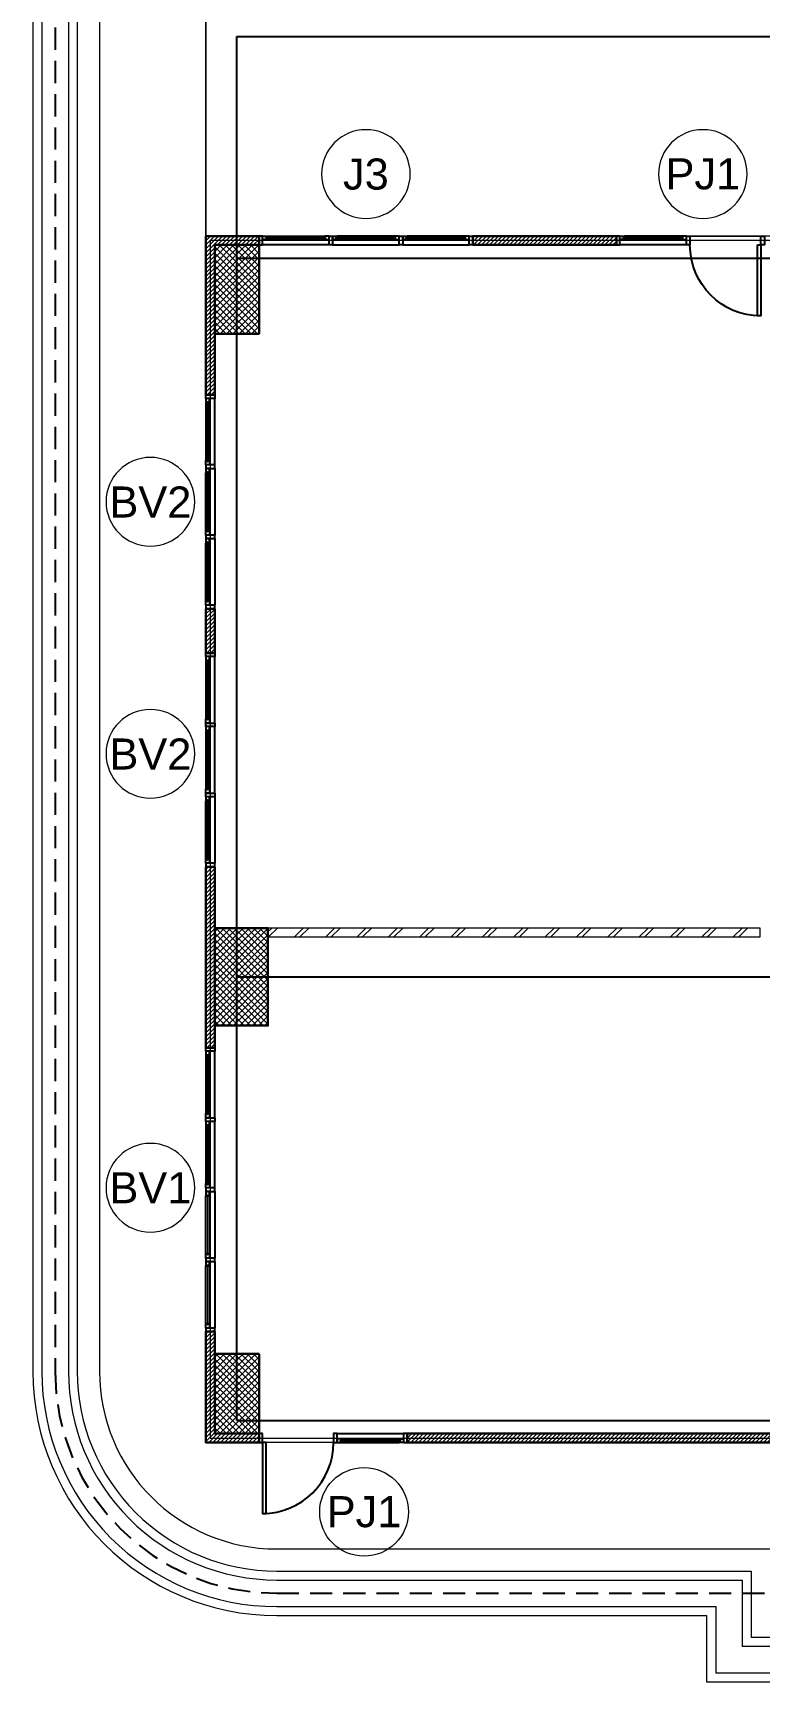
# Model space of a CAD drawing. Header units: millimetres. Extents: x -108 to 357, y -17 to 192.
# Drawn here: x -9.5 to -1.31, y -2.95 to 15.64 of the extents above; entities that cross this region are included whole.
import ezdxf
from ezdxf.enums import TextEntityAlignment as Align

# ---------------------------------------------------------------- set-up
doc = ezdxf.new("R2010")
doc.units = ezdxf.units.MM
doc.linetypes.add('$0$HIDDEN', pattern=[0.375, 0.25, -0.125])
for name, color, linetype, lineweight in [('ars', 11, 'Continuous', 0), ('KACA', 151, 'Continuous', 5), ('KOL', 1, 'Continuous', 30), ('lan', 7, 'Continuous', 15), ('NOT', 7, 'Continuous', 20), ('SANITAIR', 15, 'Continuous', 9), ('tem', 5, 'Continuous', 20)]:
    doc.layers.add(name, color=color, linetype=linetype, lineweight=lineweight)
doc.layers.add('as', color=1, linetype='Continuous', plot=False)
doc.layers.add('Kusen', color=30, linetype='Continuous')
doc.layers.add('POLYLINE TPAK', color=4, linetype='Continuous', lineweight=20, plot=False)
doc.styles.add('S', font='simplex', dxfattribs={"width": 0.75})
doc.styles.get("Standard").update_dxf_attribs({"font": 'arial.ttf'})
pattern_1 = [(45, (0, -5), (-0.03535534, 0.03535534), []), (135, (0, -5), (-0.03535534, -0.03535534), [])]
pattern_2 = [(225, (36.85, 10.7), (0.02245064, -0.02245064), [])]

# ---------------------------------------------------------------- blocks, each defined once
blk = doc.blocks.new('NAV')
blk.add_circle((0, -0.4), 0.4)
at = {"style": 'S', "width": 0.75, "flags": 4}
blk.add_attdef('AV', text='', height=0.3, dxfattribs=at).set_placement((0, -0.4), align=Align.MIDDLE)
blk = doc.blocks.new('P.80')
at = {"layer": 'Kusen'}
for points in [[(-69.809, -74.837), (-69.769, -74.837), (-69.769, -74.037), (-69.809, -74.037)], [(-70.609, -74.937), (-70.569, -74.937), (-70.569, -74.837), (-70.609, -74.837)], [(-69.769, -74.937), (-69.729, -74.937), (-69.729, -74.837), (-69.769, -74.837)]]:
    blk.add_lwpolyline(points, close=True, dxfattribs=at)
blk.add_arc((-69.769, -74.837), 0.8, 90, 180, dxfattribs=at)
blk = doc.blocks.new('k1')
at = {"layer": 'ars'}
h = blk.add_hatch(dxfattribs=at)
h.set_pattern_fill('_USER', color=256, scale=0.05, angle=45, double=1, pattern_type=0)
h.set_pattern_definition(pattern_1)
h.paths.add_polyline_path([(-0.3, -0.55), (0.3, -0.55), (0.3, 0.55), (-0.3, 0.55)])
at = {"layer": 'KOL'}
blk.add_lwpolyline([(-0.3, -0.55), (0.3, -0.55), (0.3, 0.55), (-0.3, 0.55)], close=True, dxfattribs=at)
blk = doc.blocks.new('k3')
at = {"layer": 'ars'}
h = blk.add_hatch(dxfattribs=at)
h.set_pattern_fill('_USER', color=256, scale=0.05, angle=45, double=1, pattern_type=0)
h.set_pattern_definition([(45, (0, -5.05), (-0.03535534, 0.03535534), []), (135, (0, -5.05), (-0.03535534, -0.03535534), [])])
h.paths.add_polyline_path([(-0.25, -0.45), (0.25, -0.45), (0.25, 0.45), (-0.25, 0.45)])
at = {"layer": 'KOL'}
blk.add_lwpolyline([(-0.25, -0.45), (0.25, -0.45), (0.25, 0.45), (-0.25, 0.45)], close=True, dxfattribs=at)
blk = doc.blocks.new('k2')
at = {"layer": 'ars'}
h = blk.add_hatch(dxfattribs=at)
h.set_pattern_fill('_USER', color=256, scale=0.05, angle=45, double=1, pattern_type=0)
h.set_pattern_definition(pattern_1)
h.paths.add_polyline_path([(-0.25, -0.5), (0.25, -0.5), (0.25, 0.5), (-0.25, 0.5)])
at = {"layer": 'KOL'}
blk.add_lwpolyline([(-0.25, -0.5), (0.25, -0.5), (0.25, 0.5), (-0.25, 0.5)], close=True, dxfattribs=at)
blk = doc.blocks.new('BV 241')
at = {"layer": 'Kusen'}
for p, q in [((-0.415, 0), (-1.165, 0)), ((-1.115, 0.1), (-0.465, 0.1)), ((-0.465, 0.06), (-1.115, 0.06)), ((-0.375, 0), (0.375, 0)), ((0.325, 0.1), (-0.325, 0.1)), ((-0.325, 0.06), (0.325, 0.06)), ((1.115, 0.1), (0.465, 0.1)), ((0.465, 0.06), (1.115, 0.06)), ((0.415, 0), (1.165, 0))]:
    blk.add_line(p, q, dxfattribs=at)
for points in [[(-1.205, 0), (-1.165, 0), (-1.165, 0.1), (-1.205, 0.1)], [(-0.375, 0), (-0.415, 0), (-0.415, 0.1), (-0.375, 0.1)], [(0.415, 0), (0.375, 0), (0.375, 0.1), (0.415, 0.1)], [(1.205, 0), (1.165, 0), (1.165, 0.1), (1.205, 0.1)]]:
    blk.add_lwpolyline(points, close=True, dxfattribs=at)
for points in [[(-1.115, 0.0775), (-1.115, 0.06), (-1.165, 0.06), (-1.165, 0.1), (-1.115, 0.1), (-1.115, 0.0825), (-1.125, 0.0825), (-1.125, 0.0775), (-1.115, 0.0775)], [(-0.465, 0.0775), (-0.465, 0.06), (-0.415, 0.06), (-0.415, 0.1), (-0.465, 0.1), (-0.465, 0.0825), (-0.455, 0.0825), (-0.455, 0.0775), (-0.465, 0.0775)], [(-0.325, 0.0775), (-0.325, 0.06), (-0.375, 0.06), (-0.375, 0.1), (-0.325, 0.1), (-0.325, 0.0825), (-0.335, 0.0825), (-0.335, 0.0775), (-0.325, 0.0775)], [(0.325, 0.0775), (0.325, 0.06), (0.375, 0.06), (0.375, 0.1), (0.325, 0.1), (0.325, 0.0825), (0.335, 0.0825), (0.335, 0.0775), (0.325, 0.0775)], [(0.465, 0.0775), (0.465, 0.06), (0.415, 0.06), (0.415, 0.1), (0.465, 0.1), (0.465, 0.0825), (0.455, 0.0825), (0.455, 0.0775), (0.465, 0.0775)], [(1.115, 0.0775), (1.115, 0.06), (1.165, 0.06), (1.165, 0.1), (1.115, 0.1), (1.115, 0.0825), (1.125, 0.0825), (1.125, 0.0775), (1.115, 0.0775)]]:
    blk.add_lwpolyline(points, dxfattribs=at)
at = {"layer": 'Kusen', "color": 141}
for points in [[(-1.125, 0.0775), (-0.455, 0.0775), (-0.455, 0.0825), (-1.125, 0.0825)], [(0.335, 0.0775), (-0.335, 0.0775), (-0.335, 0.0825), (0.335, 0.0825)], [(1.125, 0.0775), (0.455, 0.0775), (0.455, 0.0825), (1.125, 0.0825)]]:
    blk.add_lwpolyline(points, close=True, dxfattribs=at)
blk = doc.blocks.new('BV 320')
at = {"layer": 'KACA'}
for points in [[(0.0275, 3.12), (0.0275, 2.45), (0.0325, 2.45), (0.0325, 3.12)], [(0.0275, 2.33), (0.0275, 1.66), (0.0325, 1.66), (0.0325, 2.33)], [(0.0275, 0.87), (0.0275, 1.54), (0.0325, 1.54), (0.0325, 0.87)], [(0.0275, 0.08), (0.0275, 0.75), (0.0325, 0.75), (0.0325, 0.08)]]:
    blk.add_lwpolyline(points, close=True, dxfattribs=at)
at = {"layer": 'Kusen'}
for p, q in [((-0.05, 2.41), (-0.05, 3.16)), ((0.01, 2.46), (0.01, 3.11)), ((0.05, 3.11), (0.05, 2.46)), ((-0.05, 1.62), (-0.05, 2.37)), ((0.01, 1.67), (0.01, 2.32)), ((0.05, 2.32), (0.05, 1.67)), ((-0.05, 1.58), (-0.05, 0.83)), ((0.01, 1.53), (0.01, 0.88)), ((0.05, 0.88), (0.05, 1.53)), ((-0.05, 0.79), (-0.05, 0.04)), ((0.01, 0.74), (0.01, 0.09)), ((0.05, 0.09), (0.05, 0.74))]:
    blk.add_line(p, q, dxfattribs=at)
for points in [[(-0.05, 3.2), (-0.05, 3.16), (0.05, 3.16), (0.05, 3.2)], [(-0.05, 2.41), (-0.05, 2.37), (0.05, 2.37), (0.05, 2.41)], [(-0.05, 1.58), (-0.05, 1.62), (0.05, 1.62), (0.05, 1.58)], [(-0.05, 0.79), (-0.05, 0.83), (0.05, 0.83), (0.05, 0.79)], [(-0.05, 0), (-0.05, 0.04), (0.05, 0.04), (0.05, 0)]]:
    blk.add_lwpolyline(points, close=True, dxfattribs=at)
for points in [[(0.0275, 3.11), (0.01, 3.11), (0.01, 3.16), (0.05, 3.16), (0.05, 3.11), (0.0325, 3.11), (0.0325, 3.12), (0.0275, 3.12), (0.0275, 3.11)], [(0.0275, 2.46), (0.01, 2.46), (0.01, 2.41), (0.05, 2.41), (0.05, 2.46), (0.0325, 2.46), (0.0325, 2.45), (0.0275, 2.45), (0.0275, 2.46)], [(0.0275, 2.32), (0.01, 2.32), (0.01, 2.37), (0.05, 2.37), (0.05, 2.32), (0.0325, 2.32), (0.0325, 2.33), (0.0275, 2.33), (0.0275, 2.32)], [(0.0275, 1.67), (0.01, 1.67), (0.01, 1.62), (0.05, 1.62), (0.05, 1.67), (0.0325, 1.67), (0.0325, 1.66), (0.0275, 1.66), (0.0275, 1.67)], [(0.0275, 1.53), (0.01, 1.53), (0.01, 1.58), (0.05, 1.58), (0.05, 1.53), (0.0325, 1.53), (0.0325, 1.54), (0.0275, 1.54), (0.0275, 1.53)], [(0.0275, 0.88), (0.01, 0.88), (0.01, 0.83), (0.05, 0.83), (0.05, 0.88), (0.0325, 0.88), (0.0325, 0.87), (0.0275, 0.87), (0.0275, 0.88)], [(0.0275, 0.74), (0.01, 0.74), (0.01, 0.79), (0.05, 0.79), (0.05, 0.74), (0.0325, 0.74), (0.0325, 0.75), (0.0275, 0.75), (0.0275, 0.74)], [(0.0275, 0.09), (0.01, 0.09), (0.01, 0.04), (0.05, 0.04), (0.05, 0.09), (0.0325, 0.09), (0.0325, 0.08), (0.0275, 0.08), (0.0275, 0.09)]]:
    blk.add_lwpolyline(points, dxfattribs=at)
blk = doc.blocks.new('A-DAS')
at = {"layer": 'ars'}
h = blk.add_hatch(dxfattribs=at)
h.set_pattern_fill('ANSI31', color=256, scale=0.01, angle=180, style=0)
h.set_pattern_definition([(225, (36.35, 14.9), (0.02245064, -0.02245064), [])])
h.paths.add_polyline_path([(-38.15, 16), (-37.8, 16), (-37.8, 15.9), (-38.05, 15.9), (-38.05, 14.21), (-38.15, 14.21)])
h.paths.add_polyline_path([(-37.8, 16), (-37.55, 16), (-37.55, 15.9), (-37.8, 15.9)])
h = blk.add_hatch(dxfattribs=at)
h.set_pattern_fill('ANSI31', color=256, scale=0.01, style=0)
h.set_pattern_definition([(45, (-50.06, 15.9), (-0.02245064, 0.02245064), [])])
h.paths.add_polyline_path([(-35.14, 15.9), (-33.52, 15.9), (-33.52, 16), (-35.14, 16)])
h = blk.add_hatch(dxfattribs=at)
h.set_pattern_fill('ANSI31', color=256, scale=0.01, angle=180, style=0)
h.set_pattern_definition(pattern_2)
h.paths.add_polyline_path([(-38.15, 11.8), (-38.05, 11.8), (-38.05, 11.3), (-38.15, 11.3)])
h = blk.add_hatch(dxfattribs=at)
h.set_pattern_fill('ANSI31', color=256, scale=0.01, angle=180, style=0)
h.set_pattern_definition(pattern_2)
h.paths.add_polyline_path([(-38.15, 11.8), (-38.05, 11.8), (-38.05, 11.3), (-38.15, 11.3)])
h = blk.add_hatch(dxfattribs=at)
h.set_pattern_fill('ANSI31', color=256, scale=0.01, angle=180, style=0)
h.set_pattern_definition([(225, (36.85, 7.1), (0.02245064, -0.02245064), [])])
h.paths.add_polyline_path([(-38.15, 8.89), (-38.05, 8.89), (-38.05, 6.85), (-38.15, 6.85)])
h = blk.add_hatch(dxfattribs=at)
h.set_pattern_fill('TEMBOK', color=256, scale=0.25)
h.set_pattern_definition([(45, (-44, 2.65), (-0.1767767, 0.1767767), []), (45, (-43.9375, 2.65), (-0.1767767, 0.1767767), [])])
h.paths.add_polyline_path([(-37.45, 8.2), (-31.9, 8.2), (-31.9, 8.1), (-37.45, 8.1)])
h = blk.add_hatch(dxfattribs=at)
h.set_pattern_fill('ANSI31', color=256, scale=0.01, angle=180, style=0)
h.set_pattern_definition([(225, (-37.8, 2.65), (0.0224506, -0.0224506), [])])
h.paths.add_polyline_path([(-38.15, 3.65), (-38.05, 3.65), (-38.05, 2.5), (-37.55, 2.5), (-37.55, 2.4), (-38.15, 2.4)])
h = blk.add_hatch(dxfattribs=at)
h.set_pattern_fill('ANSI31', color=256, scale=0.25, angle=180, style=0)
h.set_pattern_definition([(225, (-523.478732, 385.104583), (0.0220970869, -0.0220970869), [])])
h.paths.add_polyline_path([(-31.7, 2.5), (-31.7, 2.4), (-35.88, 2.4), (-35.88, 2.5)])
at = {"layer": 'as', "linetype": '$0$HIDDEN'}
for p, q in [((-39.85, 19.1), (-39.85, 3.2)), ((-37.35, 0.7), (-4.395, 0.7))]:
    blk.add_line(p, q, dxfattribs=at)
at = {"layer": 'as'}
for p, q in [((-37.8, 18.25), (-7.15, 18.25)), ((-37.8, 2.65), (-37.8, 18.25)), ((-37.8, 15.75), (36.6, 15.75)), ((-37.8, 7.65), (36.6, 7.65)), ((-37.8, 2.65), (36.6, 2.65))]:
    blk.add_line(p, q, dxfattribs=at)
at = {"layer": 'as', "linetype": '$0$HIDDEN'}
blk.add_arc((-37.35, 3.2), 2.5, 180, 270, dxfattribs=at)
at = {"layer": 'KOL'}
for points in [[(-38.05, 14.21), (-38.05, 15.9), (-37.55, 15.9), (-37.55, 16), (-38.15, 16), (-38.15, 14.21)], [(-35.14, 15.9), (-33.52, 15.9), (-33.52, 16), (-35.14, 16)], [(-38.05, 11.3), (-38.15, 11.3), (-38.15, 11.8), (-38.05, 11.8)], [(-38.05, 11.3), (-38.15, 11.3), (-38.15, 11.8), (-38.05, 11.8)], [(-38.05, 6.85), (-38.15, 6.85), (-38.15, 8.89), (-38.05, 8.89)], [(-38.05, 3.65), (-38.15, 3.65), (-38.15, 2.4), (-37.55, 2.4), (-37.55, 2.5), (-38.05, 2.5), (-38.05, 3.4)], [(-35.88, 2.5), (-31.7, 2.5), (-31.7, 2.4), (-35.88, 2.4)]]:
    blk.add_lwpolyline(points, close=True, dxfattribs=at)
at = {"layer": 'Kusen'}
for p, q in [((-32.78, 16), (-33.43, 16)), ((-32.73, 15.9), (-33.48, 15.9)), ((-33.43, 15.96), (-32.78, 15.96)), ((-36.67, 2.5), (-35.92, 2.5)), ((-35.97, 2.44), (-36.62, 2.44)), ((-36.62, 2.4), (-35.97, 2.4))]:
    blk.add_line(p, q, dxfattribs=at)
for points in [[(-33.48, 16), (-33.52, 16), (-33.52, 15.9), (-33.48, 15.9)], [(-35.92, 2.4), (-35.88, 2.4), (-35.88, 2.5), (-35.92, 2.5)]]:
    blk.add_lwpolyline(points, close=True, dxfattribs=at)
for points in [[(-33.43, 15.977), (-33.43, 15.96), (-33.48, 15.96), (-33.48, 16), (-33.43, 16), (-33.43, 15.982), (-33.44, 15.982), (-33.44, 15.977), (-33.43, 15.977)], [(-32.78, 15.977), (-32.78, 15.96), (-32.73, 15.96), (-32.73, 16), (-32.78, 16), (-32.78, 15.982), (-32.77, 15.982), (-32.77, 15.977), (-32.78, 15.977)], [(-36.62, 2.422), (-36.62, 2.44), (-36.67, 2.44), (-36.67, 2.4), (-36.62, 2.4), (-36.62, 2.417), (-36.63, 2.417), (-36.63, 2.422), (-36.62, 2.422)], [(-35.97, 2.422), (-35.97, 2.44), (-35.92, 2.44), (-35.92, 2.4), (-35.97, 2.4), (-35.97, 2.417), (-35.96, 2.417), (-35.96, 2.422), (-35.97, 2.422)]]:
    blk.add_lwpolyline(points, dxfattribs=at)
at = {"layer": 'Kusen', "color": 141}
for points in [[(-32.77, 15.977), (-33.44, 15.977), (-33.44, 15.982), (-32.77, 15.982)], [(-36.63, 2.422), (-35.96, 2.422), (-35.96, 2.417), (-36.63, 2.417)]]:
    blk.add_lwpolyline(points, close=True, dxfattribs=at)
at = {"layer": 'lan'}
for p, q in [((-39.35, 18.6), (-39.35, 3.2)), ((-38.15, 18.6), (-38.15, 15.9)), ((-32.69, 16), (-31.89, 16)), ((-36.71, 2.4), (-37.47, 2.4)), ((-37.35, 1.2), (-31.7, 1.2))]:
    blk.add_line(p, q, dxfattribs=at)
blk.add_arc((-37.35, 3.2), 2, 180, 270, dxfattribs=at)
blk.add_arc((-37.35, 3.2), 2, 180, 270, dxfattribs=at)
at = {"layer": 'POLYLINE TPAK', "color": 3}
blk.add_lwpolyline([(24.15, 58.85), (-25.35, 58.85), (-25.35, 60.75), (-31.65, 60.75), (-31.65, 58.85), (-38.1, 58.85), (-38.1, 45.35), (-7.15, 45.35), (-7.15, 43.3), (-7.15, 15.95), (-38.1, 15.95), (-38.1, 2.45), (-31.65, 2.45), (-31.65, 0.55), (-25.35, 0.55), (-25.35, 2.45), (24.15, 2.45)], dxfattribs=at)
blk.add_lwpolyline([(-38.15, 19.05), (-7.2, 19.05), (-7.2, 16), (-38.15, 16)], close=True, dxfattribs=at)
at = {"layer": 'SANITAIR'}
for p, q in [((-40.1, 19.35), (-40.1, 3.2)), ((-37.35, 0.45), (-32.5, 0.45)), ((-32.5, -0.3), (-32.5, 0.45)), ((-25, 0.2), (-32, 0.2)), ((-24.9, 0.1), (-32.1, 0.1)), ((-24.5, -0.3), (-32.5, -0.3)), ((-24.6, -0.2), (-32.4, -0.2))]:
    blk.add_line(p, q, dxfattribs=at)
for points in [[(-31.922, 19.25), (-40, 19.25), (-40, 3.2, 0.414214), (-37.35, 0.55), (-32.4, 0.55), (-32.4, -0.2)], [(-31.922, 18.95), (-39.7, 18.95), (-39.7, 3.2, 0.414214), (-37.35, 0.85), (-32.1, 0.85), (-32.1, 0.1)], [(-31.922, 18.85), (-39.6, 18.85), (-39.6, 3.2, 0.414214), (-37.35, 0.95), (-32, 0.95), (-32, 0.2)]]:
    blk.add_lwpolyline(points, format="xyb", dxfattribs=at)
blk.add_arc((-37.35, 3.2), 2.75, 180, 270, dxfattribs=at)
at = {"layer": 'tem'}
blk.add_lwpolyline([(-37.45, 8.2), (-37.45, 8.1), (-31.9, 8.1), (-31.9, 8.2)], close=True, dxfattribs=at)
at = {"xscale": -1}
blk.add_blockref('BV 320', (-38.1, 3.65), dxfattribs=at)
at = {"layer": 'KOL', "rotation": 180}
for name, p in [('k2', (-37.8, 15.4)), ('k3', (-37.8, 2.95))]:
    blk.add_blockref(name, p, dxfattribs=at)
at = {"layer": 'KOL'}
blk.add_blockref('k1', (-37.75, 7.65), dxfattribs=at)
at = {"layer": 'Kusen'}
blk.add_blockref('BV 241', (-36.345, 15.9), dxfattribs=at)
at = {"layer": 'Kusen', "xscale": -1}
for name, p, rotation in [('P.80', (37.879, -58.937), 180), ('BV 241', (-38.05, 13.005), 90)]:
    blk.add_blockref(name, p, dxfattribs=dict(at, rotation=rotation))
at = {"layer": 'Kusen'}
for name, p, rotation in [('BV 241', (-38.05, 10.095), 90), ('P.80', (-107.279, -72.437), 180)]:
    blk.add_blockref(name, p, dxfattribs=dict(at, rotation=rotation))

msp = doc.modelspace()

# ---------------------------------------------------------------- block references
msp.add_blockref('A-DAS', (30.6, -2.65))
at = {"layer": 'NOT'}
ref = msp.add_blockref('NAV', (-5.745, 14.55), dxfattribs=dict(at, xscale=-1.25, yscale=1.25, zscale=1.25))
ref.add_attrib('AV', 'J3', dxfattribs={"layer": '0', "height": 0.35, "flags": 4}).set_placement((-5.745, 14.05), align=Align.MIDDLE)
ref = msp.add_blockref('NAV', (-1.94443, 14.55), dxfattribs=dict(at, xscale=-1.25, yscale=1.25, zscale=1.25))
ref.add_attrib('AV', 'PJ1', dxfattribs={"layer": '0', "height": 0.35, "flags": 4}).set_placement((-1.94443, 14.05), align=Align.MIDDLE)
ref = msp.add_blockref('NAV', (-8.1753, 10.855), dxfattribs=dict(at, xscale=-1.25, yscale=1.25, zscale=1.25))
ref.add_attrib('AV', 'BV2', dxfattribs={"layer": '0', "height": 0.35, "flags": 4}).set_placement((-8.1753, 10.355), align=Align.MIDDLE)
ref = msp.add_blockref('NAV', (-8.1753, 8.01413), dxfattribs=dict(at, xscale=-1.25, yscale=1.25, zscale=1.25))
ref.add_attrib('AV', 'BV2', dxfattribs={"layer": '0', "height": 0.35, "flags": 4}).set_placement((-8.1753, 7.51413), align=Align.MIDDLE)
ref = msp.add_blockref('NAV', (-8.1753, 3.12201), dxfattribs=dict(at, xscale=-1.25, yscale=1.25, zscale=1.25))
ref.add_attrib('AV', 'BV1', dxfattribs={"layer": '0', "height": 0.35, "flags": 4}).set_placement((-8.1753, 2.62201), align=Align.MIDDLE)
ref = msp.add_blockref('NAV', (-5.76549, -0.53186), dxfattribs=dict(at, xscale=1.25, yscale=1.25, zscale=1.25))
ref.add_attrib('AV', 'PJ1', dxfattribs={"layer": '0', "height": 0.35, "flags": 4}).set_placement((-5.76549, -1.03186), align=Align.MIDDLE)

doc.saveas('drawing.dxf')
